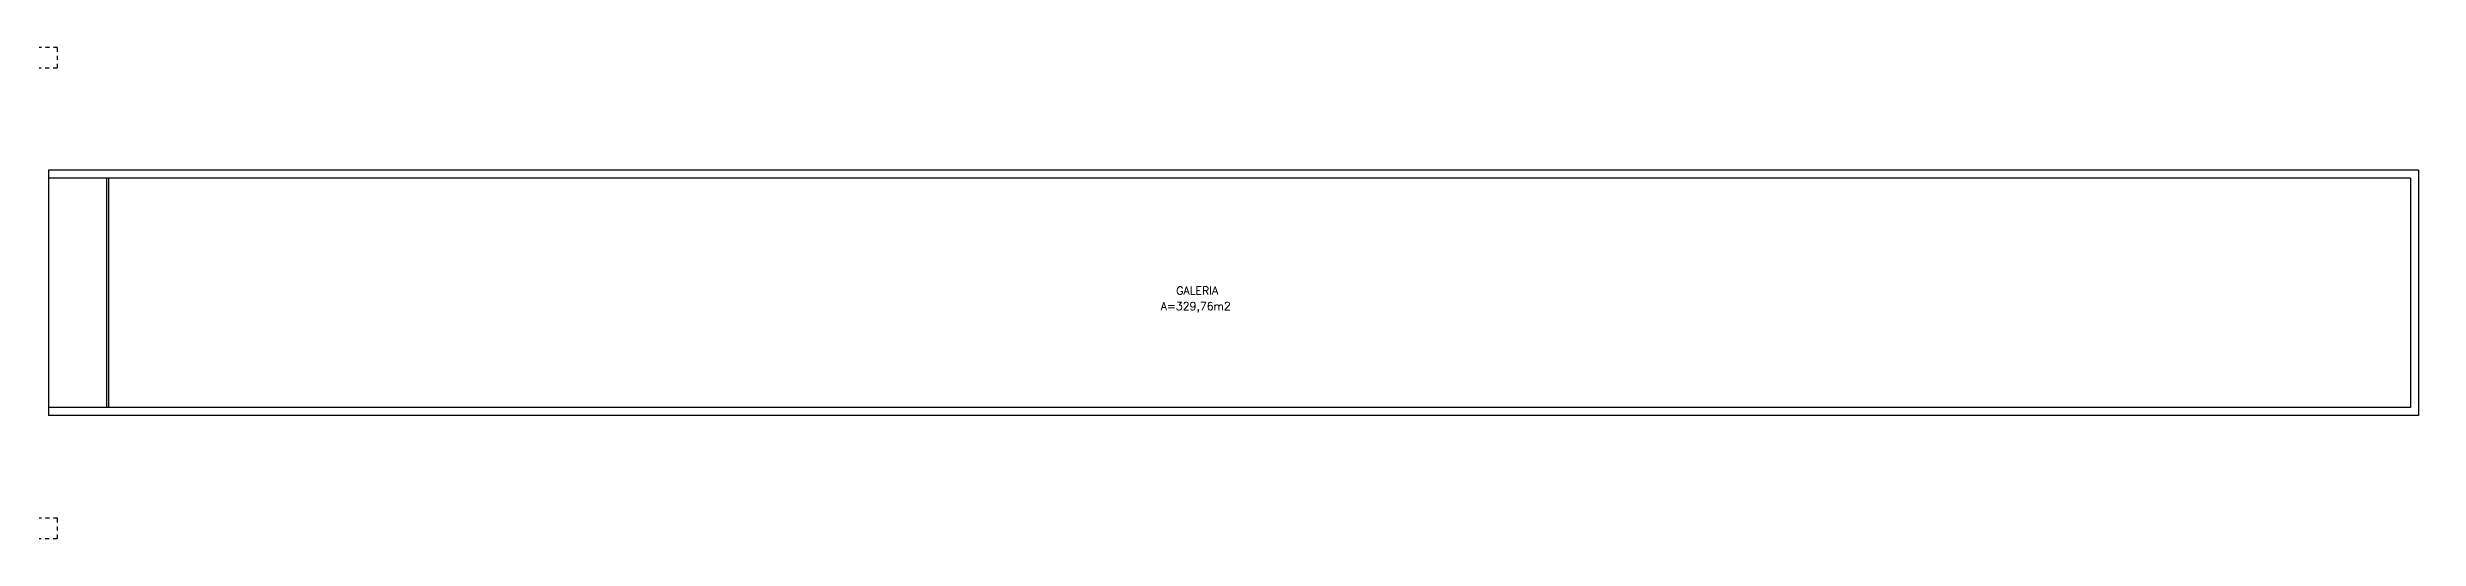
# Model space of a CAD drawing. Extents: x 81 to 210, y 28 to 79.
# Drawn here: x 151 to 210.3, y 47.7 to 60 of the extents above; entities that cross this region are included whole.
import ezdxf

# ---------------------------------------------------------------- set-up
doc = ezdxf.new("R2010")
doc.units = 0
doc.header["$LTSCALE"] = 0.005
doc.header["$MEASUREMENT"] = 0
doc.linetypes.add('HIDDEN', pattern=[0.375, 0.25, -0.125])
for name, color, linetype in [('1', 1, 'CONTINUOUS'), ('2', 2, 'CONTINUOUS'), ('AREA', 2, 'CONTINUOUS'), ('PROJ', 1, 'HIDDEN'), ('Texto', 2, 'CONTINUOUS')]:
    doc.layers.add(name, color=color, linetype=linetype)
doc.styles.add('UNB-100', font='simplex.shx', dxfattribs={"height": 0.2})

msp = doc.modelspace()

# ---------------------------------------------------------------- linework, layer by layer
at = {"layer": '1'}
for p, q in [((151.061, 56.749), (151.061, 51.019)), ((152.511, 56.749), (152.511, 51.019)), ((152.561, 56.749), (152.561, 51.019))]:
    msp.add_line(p, q, dxfattribs=at)
at = {"layer": '2'}
for p, q in [((210.311, 56.949), (151.061, 56.949)), ((151.061, 56.949), (151.061, 56.749)), ((210.311, 56.949), (210.311, 50.819)), ((210.111, 56.749), (151.061, 56.749)), ((210.111, 56.749), (210.111, 51.019)), ((210.111, 51.019), (151.061, 51.019)), ((151.061, 51.019), (151.061, 50.819)), ((210.311, 50.819), (151.061, 50.819))]:
    msp.add_line(p, q, dxfattribs=at)
at = {"layer": 'PROJ'}
for points in [[(151.291, 60.019), (150.781, 60.019), (150.781, 59.509), (151.291, 59.509)], [(151.291, 48.259), (150.781, 48.259), (150.781, 47.749), (151.291, 47.749)]]:
    msp.add_lwpolyline(points, close=True, dxfattribs=at)

# ---------------------------------------------------------------- texts
at = {"layer": 'AREA', "style": 'UNB-100'}
msp.add_text('A=329,76m2', height=0.2, dxfattribs=at).set_placement((178.868, 53.456))
at = {"layer": 'Texto', "style": 'UNB-100'}
msp.add_text('GALERIA', height=0.2, dxfattribs=at).set_placement((179.256, 53.842))

doc.saveas('drawing.dxf')
